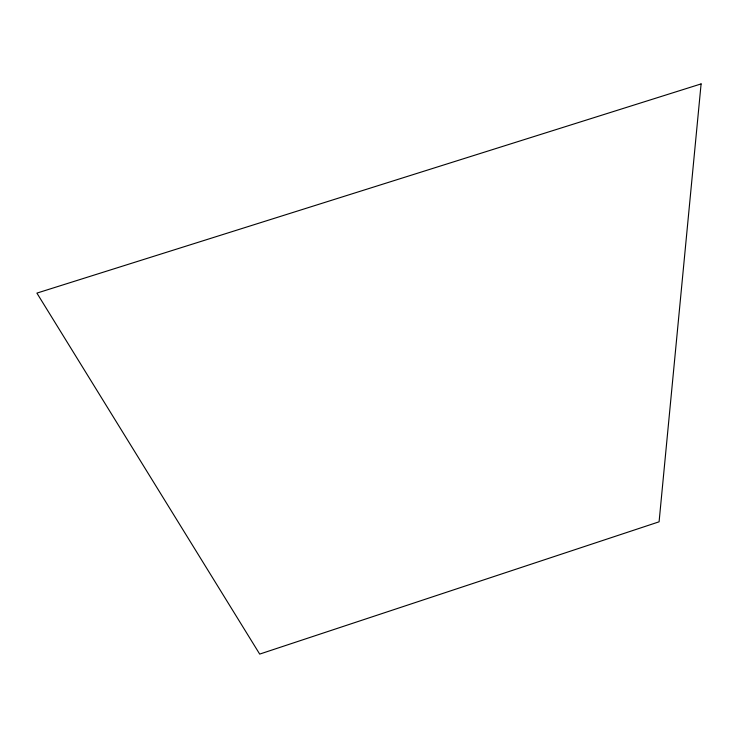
<?xml version="1.0" encoding="UTF-8"?>
<svg xmlns="http://www.w3.org/2000/svg" width="738" height="738" viewBox="0 0 738 738"><rect width="100%" height="100%" fill="white"/><g stroke="black" fill="none" stroke-linecap="round" stroke-linejoin="round"><path stroke-width="1.11" d="M701.1 83.911L659.089 521.812L259.693 654.089L36.9 293.106L701.1 83.911"/></g></svg>
